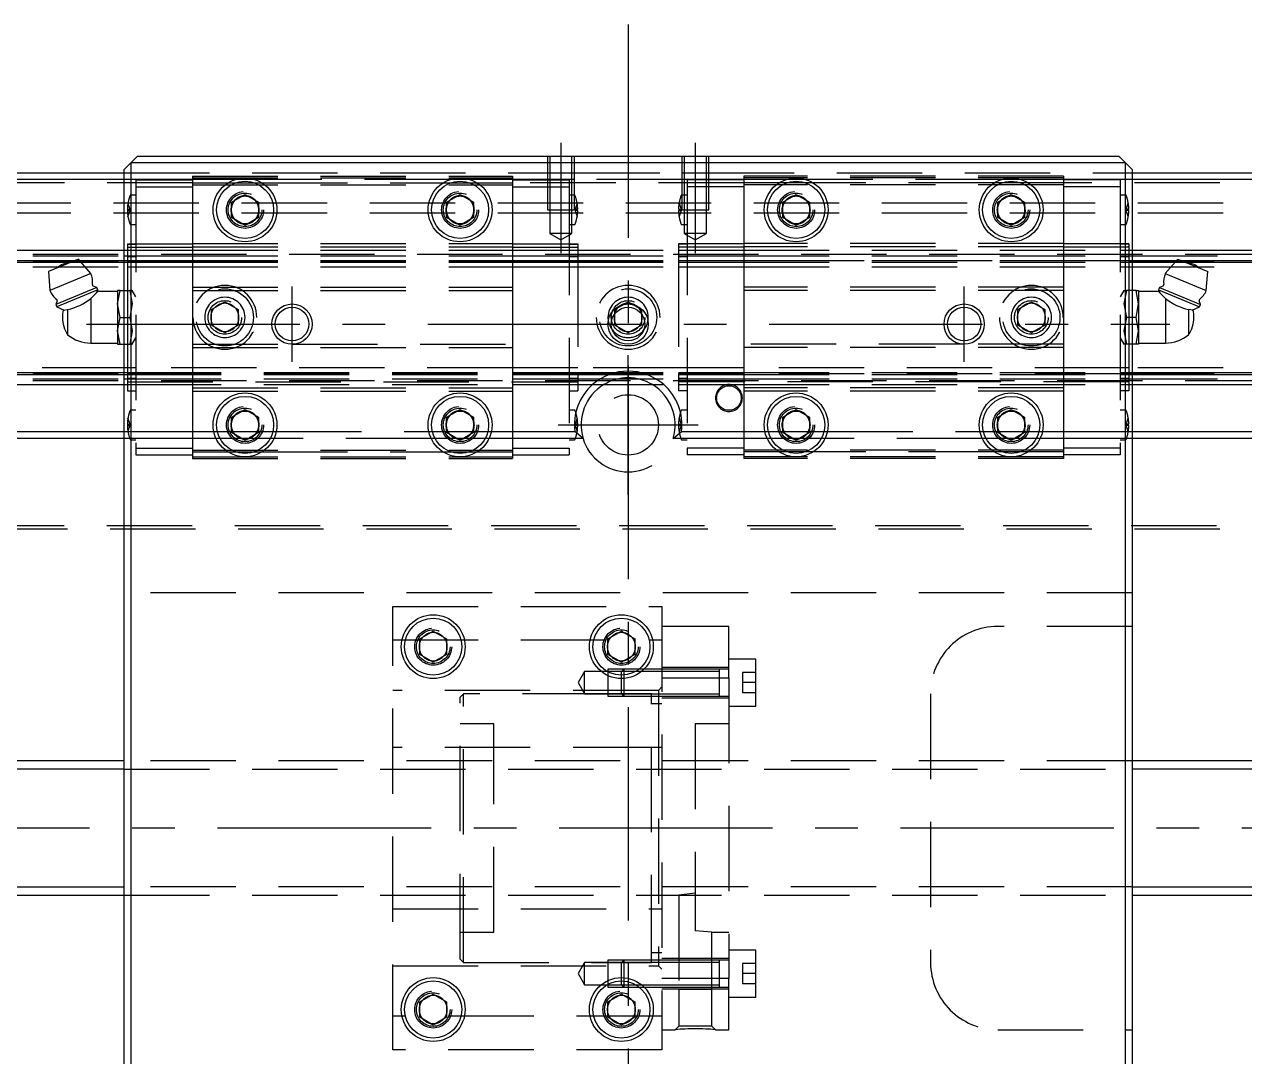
# Model space of a CAD drawing. Extents: x -8 to 822, y -347 to 120.
# Drawn here: x 170.2 to 351.7, y -34 to 119.6 of the extents above; entities that cross this region are included whole.
import ezdxf

# ---------------------------------------------------------------- set-up
doc = ezdxf.new("R2010")
doc.units = 0
doc.linetypes.add('CENTER', pattern=[50.8, 31.75, -6.35, 6.35, -6.35])
doc.linetypes.add('DASHED', pattern=[19.05, 12.7, -6.35])
doc.layers.get('0').update_dxf_attribs({"linetype": 'CONTINUOUS'})
doc.layers.add('CENTER', color=1, linetype='CENTER')

msp = doc.modelspace()

# ---------------------------------------------------------------- linework, layer by layer
at = {"color": 7, "linetype": 'CONTINUOUS'}
for p, q in [((186, 99), (187, 100)), ((187, 100), (333, 100)), ((333, 100), (334, 99)), ((185, 98), (186, 99)), ((334, 99), (186, 99)), ((186, 99), (186, -99)), ((334, 99), (335, 98)), ((334, -99), (334, 99)), ((185, 96.5), (1, 96.5)), ((2, 97.5), (185, 97.5)), ((185, -98), (185, 98)), ((335, 98), (335, -98)), ((335, 97.5), (518, 97.5)), ((519, 96.5), (335, 96.5)), ((201, 93.15), (203, 94.31)), ((201, 90.85), (201, 93.15)), ((203, 94.31), (205, 93.15)), ((205, 93.15), (205, 90.85)), ((233, 93.15), (235, 94.31)), ((233, 90.85), (233, 93.15)), ((235, 94.31), (237, 93.15)), ((237, 93.15), (237, 90.85)), ((283, 93.15), (285, 94.31)), ((283, 90.85), (283, 93.15)), ((285, 94.31), (287, 93.15)), ((287, 93.15), (287, 90.85)), ((315, 93.15), (317, 94.31)), ((315, 90.85), (315, 93.15)), ((317, 94.31), (319, 93.15)), ((319, 93.15), (319, 90.85)), ((203, 89.69), (201, 90.85)), ((205, 90.85), (203, 89.69)), ((235, 89.69), (233, 90.85)), ((237, 90.85), (235, 89.69)), ((285, 89.69), (283, 90.85)), ((287, 90.85), (285, 89.69)), ((317, 89.69), (315, 90.85)), ((319, 90.85), (317, 89.69)), ((0, 86), (185, 86)), ((335, 86), (520, 86)), ((0, 84.48), (177.73, 84.48)), ((0, 84.2), (177.05, 84.2)), ((178.2, 84.68), (173.77, 82.84)), ((180.07, 82.53), (178.2, 84.68)), ((178.37, 84.48), (185, 84.48)), ((178.62, 84.2), (185, 84.2)), ((335, 84.48), (341.63, 84.48)), ((335, 84.2), (341.38, 84.2)), ((341.8, 84.68), (339.93, 82.53)), ((341.8, 84.68), (346.23, 82.84)), ((342.27, 84.48), (520, 84.48)), ((342.95, 84.2), (520, 84.2)), ((173.77, 82.84), (173.97, 80)), ((180.07, 82.53), (173.97, 80)), ((339.93, 82.53), (346.03, 80)), ((346.03, 80), (346.23, 82.84)), ((180.93, 80.45), (174.83, 77.93)), ((181.08, 80.08), (174.98, 77.56)), ((180.93, 80.45), (180.42, 80.66)), ((180.9, 79.64), (181.08, 80.08)), ((181.08, 80.08), (180.93, 80.45)), ((184.4, 80), (184.04, 80)), ((184.04, 80), (184.04, 78)), ((184.04, 78), (184.4, 80)), ((184.4, 80), (185, 80)), ((335.6, 80), (335, 80)), ((335.6, 80), (335.96, 80)), ((335.96, 78), (335.6, 80)), ((335.96, 80), (335.96, 78)), ((339.07, 80.45), (338.92, 80.08)), ((338.92, 80.08), (339.1, 79.64)), ((338.92, 80.08), (345.02, 77.56)), ((339.58, 80.66), (339.07, 80.45)), ((339.07, 80.45), (345.17, 77.93)), ((175.04, 78.44), (174.83, 77.93)), ((180.04, 78.83), (181.08, 79.85)), ((180.04, 78.83), (180.04, 72.15)), ((184.04, 79.85), (181.08, 79.85)), ((338.92, 79.85), (335.96, 79.85)), ((339.96, 78.83), (338.92, 79.85)), ((339.96, 78.83), (339.96, 72.15)), ((345.17, 77.93), (344.96, 78.44)), ((174.83, 77.93), (174.98, 77.56)), ((174.98, 77.56), (176.1, 77.09)), ((175.94, 77.07), (176.6, 77.18)), ((176.6, 77.18), (176.6, 73.4)), ((184.4, 76), (184.04, 78)), ((184.04, 78), (184.04, 74)), ((335.6, 76), (335.96, 78)), ((335.96, 78), (335.96, 74)), ((344.06, 77.07), (343.4, 77.18)), ((343.4, 77.18), (343.4, 73.4)), ((343.9, 77.09), (345.02, 77.56)), ((345.02, 77.56), (345.17, 77.93)), ((184.04, 74), (184.4, 76)), ((184.4, 76), (185, 76)), ((335.6, 76), (335, 76)), ((335.96, 74), (335.6, 76)), ((184.04, 74), (184.04, 72)), ((184.4, 72), (184.04, 74)), ((335.6, 72), (335.96, 74)), ((335.96, 74), (335.96, 72)), ((180.04, 72.15), (184.04, 72.15)), ((184.04, 72), (184.4, 72)), ((184.4, 72), (185, 72)), ((335.6, 72), (335, 72)), ((335.96, 72), (335.6, 72)), ((335.96, 72.15), (339.96, 72.15)), ((0, 67.8), (185, 67.8)), ((0, 67.52), (185, 67.52)), ((335, 67.8), (520, 67.8)), ((335, 67.52), (520, 67.52)), ((0, 66), (185, 66)), ((335, 66), (520, 66)), ((201, 61.15), (203, 62.31)), ((203, 62.31), (205, 61.15)), ((233, 61.15), (235, 62.31)), ((235, 62.31), (237, 61.15)), ((283, 61.15), (285, 62.31)), ((285, 62.31), (287, 61.15)), ((315, 61.15), (317, 62.31)), ((317, 62.31), (319, 61.15)), ((201, 58.85), (201, 61.15)), ((205, 61.15), (205, 58.85)), ((233, 58.85), (233, 61.15)), ((237, 61.15), (237, 58.85)), ((283, 58.85), (283, 61.15)), ((287, 61.15), (287, 58.85)), ((315, 58.85), (315, 61.15)), ((319, 61.15), (319, 58.85)), ((147.94, 59), (185, 59)), ((203, 57.69), (201, 58.85)), ((205, 58.85), (203, 57.69)), ((235, 57.69), (233, 58.85)), ((237, 58.85), (235, 57.69)), ((285, 57.69), (283, 58.85)), ((287, 58.85), (285, 57.69)), ((317, 57.69), (315, 58.85)), ((319, 58.85), (317, 57.69)), ((335, 59), (372.06, 59)), ((185, 58), (146.71, 58)), ((373.29, 58), (335, 58)), ((229, 28.15), (231, 29.31)), ((231, 29.31), (233, 28.15)), ((257, 28.15), (259, 29.31)), ((259, 29.31), (261, 28.15)), ((229, 25.85), (229, 28.15)), ((233, 28.15), (233, 25.85)), ((257, 25.85), (257, 28.15)), ((261, 28.15), (261, 25.85)), ((231, 24.69), (229, 25.85)), ((233, 25.85), (231, 24.69)), ((259, 24.69), (257, 25.85)), ((261, 25.85), (259, 24.69)), ((185, 10), (28, 10)), ((463, 10), (335, 10)), ((28, -10), (185, -10)), ((335, -10), (463, -10)), ((229, -25.85), (231, -24.69)), ((231, -24.69), (233, -25.85)), ((257, -25.85), (259, -24.69)), ((259, -24.69), (261, -25.85)), ((273.6, -23.65), (273.6, -23.65)), ((229, -28.15), (229, -25.85)), ((233, -25.85), (233, -28.15)), ((257, -28.15), (257, -25.85)), ((261, -25.85), (261, -28.15)), ((231, -29.31), (229, -28.15)), ((233, -28.15), (231, -29.31)), ((259, -29.31), (257, -28.15)), ((261, -28.15), (259, -29.31))]:
    msp.add_line(p, q, dxfattribs=at)
at = {"color": 3, "linetype": 'DASHED'}
for p, q in [((248, 100), (248, 92)), ((248.35, 100), (248.35, 92)), ((251.65, 92), (251.65, 100)), ((252, 92), (252, 100)), ((268, 100), (268, 92)), ((268.35, 100), (268.35, 92)), ((271.65, 92), (271.65, 100)), ((272, 92), (272, 100)), ((185, 97.5), (248, 97.5)), ((195.2, 96.5), (185, 96.5)), ((186.77, 96.45), (186.77, 95.45)), ((186.77, 96.45), (195.2, 96.45)), ((195.2, 97), (242.8, 97)), ((195.2, 97), (195.2, 96)), ((195.2, 96.75), (242.8, 96.75)), ((201.48, 96.5), (195.2, 96.5)), ((204.52, 96.5), (201.48, 96.5)), ((233.48, 96.5), (204.52, 96.5)), ((236.52, 96.5), (233.48, 96.5)), ((242.8, 96.5), (236.52, 96.5)), ((242.8, 97), (242.8, 96)), ((248, 96.5), (242.8, 96.5)), ((242.8, 96.45), (248, 96.45)), ((248, 97.5), (252, 97.5)), ((252, 96.5), (248, 96.5)), ((248, 96.45), (251.23, 96.45)), ((251.23, 96.45), (251.23, 95.45)), ((252, 97.5), (268, 97.5)), ((268, 96.5), (252, 96.5)), ((268, 97.5), (272, 97.5)), ((272, 96.5), (268, 96.5)), ((268.77, 96.45), (268.77, 95.45)), ((272, 96.45), (268.77, 96.45)), ((272, 97.5), (335, 97.5)), ((277.2, 96.5), (272, 96.5)), ((277.2, 96.45), (272, 96.45)), ((277.2, 97), (277.2, 96)), ((324.8, 97), (277.2, 97)), ((324.8, 96.75), (277.2, 96.75)), ((283.48, 96.5), (277.2, 96.5)), ((286.52, 96.5), (283.48, 96.5)), ((315.48, 96.5), (286.52, 96.5)), ((318.52, 96.5), (315.48, 96.5)), ((324.8, 96.5), (318.52, 96.5)), ((324.8, 97), (324.8, 96)), ((335, 96.5), (324.8, 96.5)), ((333.23, 96.45), (324.8, 96.45)), ((333.23, 96.45), (333.23, 95.45)), ((195.2, 96), (0.5, 96)), ((186.77, 95.45), (186.77, 56.55)), ((186.77, 95.45), (195.2, 95.45)), ((195.2, 96), (195.2, 87)), ((195.2, 96), (200.44, 96)), ((195.2, 95.75), (242.8, 95.75)), ((200.44, 96), (201.56, 96)), ((201.56, 96), (204.44, 96)), ((204.44, 96), (205.56, 96)), ((205.56, 96), (232.44, 96)), ((232.44, 96), (233.56, 96)), ((233.56, 96), (236.44, 96)), ((236.44, 96), (237.56, 96)), ((237.56, 96), (242.8, 96)), ((242.8, 96), (242.8, 87)), ((277.2, 96), (242.8, 96)), ((242.8, 95.45), (248, 95.45)), ((248, 95.45), (251.23, 95.45)), ((251.23, 95.45), (251.23, 92)), ((268.77, 95.45), (268.77, 92)), ((272, 95.45), (268.77, 95.45)), ((277.2, 95.45), (272, 95.45)), ((277.2, 96), (277.2, 87)), ((282.44, 96), (277.2, 96)), ((324.8, 95.75), (277.2, 95.75)), ((283.56, 96), (282.44, 96)), ((286.44, 96), (283.56, 96)), ((287.56, 96), (286.44, 96)), ((314.44, 96), (287.56, 96)), ((315.56, 96), (314.44, 96)), ((318.44, 96), (315.56, 96)), ((319.56, 96), (318.44, 96)), ((324.8, 96), (319.56, 96)), ((324.8, 96), (324.8, 87)), ((519.5, 96), (324.8, 96)), ((333.23, 95.45), (324.8, 95.45)), ((333.23, 95.45), (333.23, 56.55)), ((520, 93), (0, 93)), ((185.9, 92.1), (185.58, 93)), ((186.77, 94.2), (185.99, 94.2)), ((252, 94.2), (251.23, 94.2)), ((252.01, 94.2), (252, 94.2)), ((252.42, 93), (252.1, 92.1)), ((267.58, 93), (267.9, 92.1)), ((268, 94.2), (267.99, 94.2)), ((268.77, 94.2), (268, 94.2)), ((334.01, 94.2), (333.23, 94.2)), ((334.1, 92.1), (334.42, 93)), ((520, 91.5), (0, 91.5)), ((185.58, 92.1), (185.5, 92.1)), ((185.5, 91.9), (185.58, 91.9)), ((185.58, 92.1), (185.9, 92.1)), ((185.58, 91.9), (185.58, 92.1)), ((185.58, 91), (185.9, 91.9)), ((185.58, 91.9), (185.9, 91.9)), ((185.9, 92.1), (185.94, 92)), ((185.9, 91.9), (185.94, 92)), ((248, 92), (252, 92)), ((248.35, 92), (248.35, 88.5)), ((251.23, 92), (251.23, 56.55)), ((251.65, 88.5), (251.65, 92)), ((252.1, 92.1), (252.06, 92)), ((252.1, 91.9), (252.06, 92)), ((252.42, 92.1), (252.1, 92.1)), ((252.1, 91.9), (252.42, 91)), ((252.42, 91.9), (252.1, 91.9)), ((252.5, 92.1), (252.42, 92.1)), ((252.42, 92.1), (252.42, 91.9)), ((252.42, 91.9), (252.5, 91.9)), ((267.5, 92.1), (267.58, 92.1)), ((267.58, 91.9), (267.5, 91.9)), ((267.58, 92.1), (267.9, 92.1)), ((267.58, 92.1), (267.58, 91.9)), ((267.9, 91.9), (267.58, 91)), ((267.58, 91.9), (267.9, 91.9)), ((267.9, 92.1), (267.94, 92)), ((267.9, 91.9), (267.94, 92)), ((268, 92), (272, 92)), ((268.35, 92), (268.35, 88.5)), ((268.77, 92), (268.77, 56.55)), ((271.65, 88.5), (271.65, 92)), ((334.1, 92.1), (334.06, 92)), ((334.1, 91.9), (334.06, 92)), ((334.42, 92.1), (334.1, 92.1)), ((334.42, 91), (334.1, 91.9)), ((334.42, 91.9), (334.1, 91.9)), ((334.42, 91.9), (334.42, 92.1)), ((334.42, 92.1), (334.5, 92.1)), ((334.5, 91.9), (334.42, 91.9)), ((185.99, 89.8), (186.77, 89.8)), ((251.23, 89.8), (252.01, 89.8)), ((267.99, 89.8), (268.77, 89.8)), ((333.23, 89.8), (334.01, 89.8)), ((248.35, 88.5), (250, 87.55)), ((251.65, 88.5), (248.35, 88.5)), ((250, 87.55), (251.65, 88.5)), ((268.35, 88.5), (270, 87.55)), ((271.65, 88.5), (268.35, 88.5)), ((270, 87.55), (271.65, 88.5)), ((0, 85.4), (520, 85.4)), ((185, 86), (185.5, 86)), ((185.5, 86.93), (186.77, 86.93)), ((185.5, 86.93), (185.5, 84.33)), ((185.5, 86.92), (186.77, 86.92)), ((185.5, 86.46), (186.77, 86.46)), ((185.5, 86), (186.77, 86)), ((186.77, 86.93), (195.2, 86.93)), ((186.77, 86.46), (195.2, 86.46)), ((186.77, 86), (195.2, 86)), ((195.2, 87), (195.2, 86.5)), ((195.2, 87), (242.8, 87)), ((195.2, 86.5), (195.2, 80.5)), ((195.2, 86.5), (242.8, 86.5)), ((195.2, 86), (242.8, 86)), ((242.8, 87), (242.8, 86.5)), ((242.8, 86.93), (251.23, 86.93)), ((242.8, 86.5), (242.8, 80.5)), ((242.8, 86.46), (251.23, 86.46)), ((242.8, 86), (252.5, 86)), ((251.23, 86.93), (252.5, 86.93)), ((251.23, 86.92), (252.5, 86.92)), ((251.23, 86.46), (252.5, 86.46)), ((252.5, 86.93), (252.5, 84.33)), ((252.5, 86), (267.5, 86)), ((268.77, 86.93), (267.5, 86.93)), ((267.5, 86.93), (267.5, 84.33)), ((268.77, 86.92), (267.5, 86.92)), ((268.77, 86.46), (267.5, 86.46)), ((267.5, 86), (277.2, 86)), ((277.2, 86.93), (268.77, 86.93)), ((277.2, 86.46), (268.77, 86.46)), ((277.2, 87), (277.2, 86.5)), ((324.8, 87), (277.2, 87)), ((277.2, 86.5), (277.2, 80.5)), ((324.8, 86.5), (277.2, 86.5)), ((277.2, 86), (333.23, 86)), ((324.8, 87), (324.8, 86.5)), ((333.23, 86.93), (324.8, 86.93)), ((324.8, 86.5), (324.8, 80.5)), ((333.23, 86.46), (324.8, 86.46)), ((334.5, 86.93), (333.23, 86.93)), ((334.5, 86.92), (333.23, 86.92)), ((334.5, 86.46), (333.23, 86.46)), ((333.23, 86), (334.5, 86)), ((334.5, 86.93), (334.5, 84.33)), ((334.5, 86), (335, 86)), ((0, 85.15), (185, 85.15)), ((0, 84.42), (185.5, 84.42)), ((177.05, 84.2), (178.62, 84.2)), ((177.73, 84.48), (178.37, 84.48)), ((185, 85.15), (185.5, 85.15)), ((185, 84.48), (185.5, 84.48)), ((185, 84.2), (185.5, 84.2)), ((185.5, 85.15), (186.77, 85.15)), ((185.5, 85.08), (186.77, 85.08)), ((185.5, 84.48), (186.77, 84.48)), ((185.5, 84.42), (186.77, 84.42)), ((185.5, 84.33), (185.5, 80)), ((185.5, 84.2), (186.77, 84.2)), ((186.77, 85.15), (195.2, 85.15)), ((186.77, 84.48), (195.2, 84.48)), ((186.77, 84.42), (195.2, 84.42)), ((186.77, 84.2), (195.2, 84.2)), ((195.2, 85.15), (242.8, 85.15)), ((195.2, 84.48), (242.8, 84.48)), ((195.2, 84.42), (242.8, 84.42)), ((195.2, 84.2), (242.8, 84.2)), ((242.8, 85.15), (252.5, 85.15)), ((242.8, 84.48), (252.5, 84.48)), ((242.8, 84.42), (252.5, 84.42)), ((242.8, 84.2), (252.5, 84.2)), ((251.23, 85.08), (252.5, 85.08)), ((252.5, 85.15), (267.5, 85.15)), ((252.5, 84.48), (267.5, 84.48)), ((252.5, 84.42), (267.5, 84.42)), ((252.5, 84.33), (252.5, 67.67)), ((252.5, 84.2), (267.5, 84.2)), ((267.5, 85.15), (277.2, 85.15)), ((267.5, 85.08), (268.77, 85.08)), ((267.5, 84.48), (277.2, 84.48)), ((277.2, 84.42), (267.5, 84.42)), ((267.5, 84.33), (267.5, 67.67)), ((267.5, 84.2), (277.2, 84.2)), ((277.2, 85.15), (333.23, 85.15)), ((277.2, 84.48), (333.23, 84.48)), ((333.23, 84.42), (277.2, 84.42)), ((277.2, 84.2), (333.23, 84.2)), ((333.23, 85.15), (334.5, 85.15)), ((333.23, 85.08), (334.5, 85.08)), ((333.23, 84.48), (334.5, 84.48)), ((334.5, 84.42), (333.23, 84.42)), ((333.23, 84.2), (334.5, 84.2)), ((334.5, 85.15), (335, 85.15)), ((334.5, 84.48), (335, 84.48)), ((334.5, 84.42), (520, 84.42)), ((334.5, 84.33), (334.5, 80)), ((334.5, 84.2), (335, 84.2)), ((335, 85.15), (520, 85.15)), ((341.38, 84.2), (342.95, 84.2)), ((341.63, 84.48), (342.27, 84.48)), ((0, 83.5), (185.5, 83.5)), ((185.5, 83.5), (186.77, 83.5)), ((186.77, 83.5), (195.2, 83.5)), ((195.2, 83.5), (242.8, 83.5)), ((242.8, 83.5), (252.5, 83.5)), ((252.5, 83.5), (267.5, 83.5)), ((267.5, 83.5), (277.2, 83.5)), ((277.2, 83.5), (333.23, 83.5)), ((333.23, 83.5), (334.5, 83.5)), ((334.5, 83.5), (520, 83.5)), ((185, 80), (185.87, 80)), ((185.5, 80), (185.5, 72)), ((186.22, 80), (185.87, 80)), ((185.87, 80), (186.22, 78)), ((186.77, 79.06), (186.22, 80)), ((195.2, 80.5), (242.8, 80.5)), ((195.2, 80.5), (195.2, 80)), ((195.2, 80), (242.8, 80)), ((195.2, 80), (195.2, 72)), ((242.8, 80.5), (242.8, 80)), ((242.8, 80), (242.8, 72)), ((277.2, 80.5), (277.2, 80)), ((324.8, 80.5), (277.2, 80.5)), ((277.2, 80), (277.2, 72)), ((324.8, 80), (277.2, 80)), ((324.8, 80.5), (324.8, 80)), ((324.8, 80), (324.8, 72)), ((333.78, 80), (333.23, 79.06)), ((333.78, 80), (334.13, 80)), ((334.13, 80), (333.78, 78)), ((335, 80), (334.13, 80)), ((334.5, 80), (334.5, 72)), ((198, 77.15), (200, 78.31)), ((200, 78.31), (202, 77.15)), ((258, 77.15), (260, 78.31)), ((260, 78.31), (262, 77.15)), ((318, 77.15), (320, 78.31)), ((320, 78.31), (322, 77.15)), ((186.22, 78), (185.87, 76)), ((197.5, 76), (197.53, 76.37)), ((198, 74.85), (198, 77.15)), ((202, 77.15), (202, 74.85)), ((257.5, 76), (257.53, 76.41)), ((258, 76.5), (258, 77.15)), ((258, 74.85), (258, 76.5)), ((262, 77.15), (262, 76.5)), ((262, 76.5), (262, 74.85)), ((317.5, 76), (317.53, 76.41)), ((318, 74.85), (318, 77.15)), ((322, 77.15), (322, 74.85)), ((333.78, 78), (334.13, 76)), ((185, 76), (185.87, 76)), ((185.87, 76), (186.22, 74)), ((200, 73.69), (198, 74.85)), ((202, 74.85), (200, 73.69)), ((260, 73.69), (258, 74.85)), ((262, 74.85), (260, 73.69)), ((320, 73.69), (318, 74.85)), ((322, 74.85), (320, 73.69)), ((334.13, 76), (333.78, 74)), ((335, 76), (334.13, 76)), ((186.22, 74), (185.87, 72)), ((186.22, 72), (186.77, 72.94)), ((333.23, 72.94), (333.78, 72)), ((333.78, 74), (334.13, 72)), ((185, 72), (185.87, 72)), ((185.5, 72), (185.5, 67.67)), ((185.87, 72), (186.22, 72)), ((195.2, 72), (195.2, 71.5)), ((195.2, 72), (210, 72)), ((195.2, 71.5), (195.2, 65.5)), ((195.2, 71.5), (242.8, 71.5)), ((210, 72), (242.8, 72)), ((242.8, 72), (242.8, 71.5)), ((242.8, 71.5), (242.8, 65.5)), ((277.2, 72), (277.2, 71.5)), ((310, 72), (277.2, 72)), ((277.2, 71.5), (277.2, 65.5)), ((324.8, 71.5), (277.2, 71.5)), ((324.8, 72), (310, 72)), ((324.8, 72), (324.8, 71.5)), ((324.8, 71.5), (324.8, 65.5)), ((334.13, 72), (333.78, 72)), ((335, 72), (334.13, 72)), ((334.5, 72), (334.5, 67.67)), ((185.5, 68.5), (0, 68.5)), ((0, 67.58), (185.5, 67.58)), ((185, 67.8), (185.5, 67.8)), ((185, 67.52), (185.5, 67.52)), ((186.77, 68.5), (185.5, 68.5)), ((185.5, 67.8), (186.77, 67.8)), ((185.5, 67.67), (185.5, 65.07)), ((185.5, 67.58), (186.77, 67.58)), ((185.5, 67.52), (186.77, 67.52)), ((242.8, 68.5), (186.77, 68.5)), ((186.77, 67.8), (242.8, 67.8)), ((186.77, 67.58), (242.8, 67.58)), ((186.77, 67.52), (242.8, 67.52)), ((252.5, 68.5), (242.8, 68.5)), ((242.8, 67.8), (252.5, 67.8)), ((242.8, 67.58), (252.5, 67.58)), ((242.8, 67.52), (252.5, 67.52)), ((267.5, 68.5), (252.5, 68.5)), ((252.5, 67.8), (267.5, 67.8)), ((252.5, 67.67), (252.5, 65.07)), ((252.5, 67.58), (267.5, 67.58)), ((252.5, 67.52), (267.5, 67.52)), ((277.2, 68.5), (267.5, 68.5)), ((267.5, 67.8), (277.2, 67.8)), ((267.5, 67.67), (267.5, 65.07)), ((277.2, 67.58), (267.5, 67.58)), ((267.5, 67.52), (277.2, 67.52)), ((333.23, 68.5), (277.2, 68.5)), ((277.2, 67.8), (333.23, 67.8)), ((333.23, 67.58), (277.2, 67.58)), ((277.2, 67.52), (333.23, 67.52)), ((334.5, 68.5), (333.23, 68.5)), ((333.23, 67.8), (334.5, 67.8)), ((334.5, 67.58), (333.23, 67.58)), ((333.23, 67.52), (334.5, 67.52)), ((520, 68.5), (334.5, 68.5)), ((334.5, 67.8), (335, 67.8)), ((334.5, 67.67), (334.5, 65.07)), ((334.5, 67.58), (520, 67.58)), ((334.5, 67.52), (335, 67.52)), ((0, 66.85), (185, 66.85)), ((0, 66.6), (520, 66.6)), ((185, 66.85), (185.5, 66.85)), ((185, 66), (185.5, 66)), ((186.77, 66.92), (185.5, 66.92)), ((185.5, 66.85), (186.77, 66.85)), ((185.5, 66.4), (252.5, 66.4)), ((185.5, 66), (186.77, 66)), ((186.77, 66.85), (242.8, 66.85)), ((186.77, 66), (242.8, 66)), ((195.2, 65.5), (195.2, 65)), ((195.2, 65.5), (242.8, 65.5)), ((242.8, 66.85), (252.5, 66.85)), ((242.8, 66), (252.5, 66)), ((242.8, 65.5), (242.8, 65)), ((252.5, 66.92), (251.23, 66.92)), ((252.5, 66.85), (267.5, 66.85)), ((252.5, 66), (267.5, 66)), ((268.77, 66.92), (267.5, 66.92)), ((267.5, 66.85), (277.2, 66.85)), ((334.5, 66.4), (267.5, 66.4)), ((267.5, 66), (277.2, 66)), ((277.2, 66.85), (333.23, 66.85)), ((277.2, 66), (333.23, 66)), ((277.2, 65.5), (277.2, 65)), ((324.8, 65.5), (277.2, 65.5)), ((324.8, 65.5), (324.8, 65)), ((334.5, 66.92), (333.23, 66.92)), ((333.23, 66.85), (334.5, 66.85)), ((333.23, 66), (334.5, 66)), ((334.5, 66.85), (335, 66.85)), ((334.5, 66), (335, 66)), ((335, 66.85), (520, 66.85)), ((185.5, 65.08), (186.77, 65.08)), ((185.5, 65.07), (186.77, 65.07)), ((195.2, 65), (195.2, 56)), ((195.2, 65), (242.8, 65)), ((242.8, 65), (242.8, 56)), ((251.23, 65.08), (252.5, 65.08)), ((251.23, 65.07), (252.5, 65.07)), ((268.77, 65.08), (267.5, 65.08)), ((268.77, 65.07), (267.5, 65.07)), ((277.2, 65), (277.2, 56)), ((324.8, 65), (277.2, 65)), ((324.8, 65), (324.8, 56)), ((334.5, 65.08), (333.23, 65.08)), ((334.5, 65.07), (333.23, 65.07)), ((186.77, 62.2), (185.99, 62.2)), ((252.01, 62.2), (251.23, 62.2)), ((268.77, 62.2), (267.99, 62.2)), ((334.01, 62.2), (333.23, 62.2)), ((185.58, 60.1), (185.5, 60.1)), ((185.9, 60.1), (185.58, 61)), ((185.58, 60.1), (185.9, 60.1)), ((185.58, 59.9), (185.58, 60.1)), ((185.9, 60.1), (185.94, 60)), ((185.9, 59.9), (185.94, 60)), ((252.1, 60.1), (252.06, 60)), ((252.1, 59.9), (252.06, 60)), ((252.42, 61), (252.1, 60.1)), ((252.42, 60.1), (252.1, 60.1)), ((252.5, 60.1), (252.42, 60.1)), ((252.42, 60.1), (252.42, 59.9)), ((267.5, 60.1), (267.58, 60.1)), ((267.58, 61), (267.9, 60.1)), ((267.58, 60.1), (267.9, 60.1)), ((267.58, 60.1), (267.58, 59.9)), ((267.9, 60.1), (267.94, 60)), ((267.9, 59.9), (267.94, 60)), ((334.1, 60.1), (334.06, 60)), ((334.1, 59.9), (334.06, 60)), ((334.1, 60.1), (334.42, 61)), ((334.42, 60.1), (334.1, 60.1)), ((334.42, 59.9), (334.42, 60.1)), ((334.42, 60.1), (334.5, 60.1)), ((185, 59), (185.58, 59)), ((185.5, 59.9), (185.58, 59.9)), ((185.58, 59), (185.9, 59.9)), ((185.58, 59.9), (185.9, 59.9)), ((185.58, 59), (186.77, 59)), ((186.77, 59), (195.2, 59)), ((195.2, 59), (198.36, 59)), ((198.36, 59), (198.87, 59)), ((198.87, 59), (200.44, 59)), ((200.44, 59), (200.71, 59)), ((200.71, 59), (201, 59)), ((201, 59), (201.15, 59)), ((201.15, 59), (201.2, 59)), ((201.2, 59), (204.8, 59)), ((204.8, 59), (204.85, 59)), ((204.85, 59), (205, 59)), ((205, 59), (205.29, 59)), ((205.29, 59), (205.56, 59)), ((205.56, 59), (207.13, 59)), ((207.13, 59), (207.64, 59)), ((207.64, 59), (230.36, 59)), ((230.36, 59), (230.87, 59)), ((230.87, 59), (232.44, 59)), ((232.44, 59), (232.71, 59)), ((232.71, 59), (233, 59)), ((233, 59), (233.15, 59)), ((233.15, 59), (233.2, 59)), ((233.2, 59), (236.8, 59)), ((236.8, 59), (236.85, 59)), ((236.85, 59), (237, 59)), ((237, 59), (237.29, 59)), ((237.29, 59), (237.56, 59)), ((237.56, 59), (239.13, 59)), ((239.13, 59), (239.64, 59)), ((239.64, 59), (242.8, 59)), ((242.8, 59), (252.06, 59)), ((253.29, 58), (252.06, 59)), ((252.1, 59.9), (252.42, 59)), ((252.42, 59.9), (252.1, 59.9)), ((252.42, 59.9), (252.5, 59.9)), ((266.71, 58), (267.94, 59)), ((267.58, 59.9), (267.5, 59.9)), ((267.9, 59.9), (267.58, 59)), ((267.58, 59.9), (267.9, 59.9)), ((267.94, 59), (277.2, 59)), ((277.2, 59), (280.36, 59)), ((280.36, 59), (280.87, 59)), ((280.87, 59), (282.44, 59)), ((282.44, 59), (282.71, 59)), ((282.71, 59), (283, 59)), ((283, 59), (283.15, 59)), ((283.15, 59), (283.2, 59)), ((283.2, 59), (286.8, 59)), ((286.8, 59), (286.85, 59)), ((286.85, 59), (287, 59)), ((287, 59), (287.29, 59)), ((287.29, 59), (287.56, 59)), ((287.56, 59), (289.13, 59)), ((289.13, 59), (289.64, 59)), ((289.64, 59), (312.36, 59)), ((312.36, 59), (312.87, 59)), ((312.87, 59), (314.44, 59)), ((314.44, 59), (314.71, 59)), ((314.71, 59), (315, 59)), ((315, 59), (315.15, 59)), ((315.15, 59), (315.2, 59)), ((315.2, 59), (318.8, 59)), ((318.8, 59), (318.85, 59)), ((318.85, 59), (319, 59)), ((319, 59), (319.29, 59)), ((319.29, 59), (319.56, 59)), ((319.56, 59), (321.13, 59)), ((321.13, 59), (321.64, 59)), ((321.64, 59), (333.23, 59)), ((333.23, 59), (334.42, 59)), ((334.42, 59), (334.1, 59.9)), ((334.42, 59.9), (334.1, 59.9)), ((334.5, 59.9), (334.42, 59.9)), ((334.42, 59), (335, 59)), ((185.84, 58), (185, 58)), ((186.77, 58), (185.84, 58)), ((185.99, 57.8), (186.77, 57.8)), ((195.2, 58), (186.77, 58)), ((186.77, 56.55), (186.77, 55.55)), ((186.77, 56.55), (195.2, 56.55)), ((198.69, 58), (195.2, 58)), ((199.25, 58), (198.69, 58)), ((201.11, 58), (199.25, 58)), ((201.5, 58), (201.11, 58)), ((202.36, 58), (201.5, 58)), ((202.46, 58), (202.36, 58)), ((202.5, 58), (202.46, 58)), ((203.5, 58), (202.5, 58)), ((203.54, 58), (203.5, 58)), ((203.64, 58), (203.54, 58)), ((204.5, 58), (203.64, 58)), ((204.89, 58), (204.5, 58)), ((206.75, 58), (204.89, 58)), ((207.31, 58), (206.75, 58)), ((230.69, 58), (207.31, 58)), ((231.25, 58), (230.69, 58)), ((233.11, 58), (231.25, 58)), ((233.5, 58), (233.11, 58)), ((234.36, 58), (233.5, 58)), ((234.46, 58), (234.36, 58)), ((234.5, 58), (234.46, 58)), ((235.5, 58), (234.5, 58)), ((235.54, 58), (235.5, 58)), ((235.64, 58), (235.54, 58)), ((236.5, 58), (235.64, 58)), ((236.89, 58), (236.5, 58)), ((238.75, 58), (236.89, 58)), ((239.31, 58), (238.75, 58)), ((242.8, 58), (239.31, 58)), ((253.29, 58), (242.8, 58)), ((242.8, 56.55), (251.23, 56.55)), ((251.23, 57.8), (252.01, 57.8)), ((251.23, 56.55), (251.23, 55.55)), ((277.2, 58), (266.71, 58)), ((267.99, 57.8), (268.77, 57.8)), ((268.77, 56.55), (268.77, 55.55)), ((277.2, 56.55), (268.77, 56.55)), ((280.69, 58), (277.2, 58)), ((281.25, 58), (280.69, 58)), ((283.11, 58), (281.25, 58)), ((283.5, 58), (283.11, 58)), ((284.36, 58), (283.5, 58)), ((284.46, 58), (284.36, 58)), ((284.5, 58), (284.46, 58)), ((285.5, 58), (284.5, 58)), ((285.54, 58), (285.5, 58)), ((285.64, 58), (285.54, 58)), ((286.5, 58), (285.64, 58)), ((286.89, 58), (286.5, 58)), ((288.75, 58), (286.89, 58)), ((289.31, 58), (288.75, 58)), ((312.69, 58), (289.31, 58)), ((313.25, 58), (312.69, 58)), ((315.11, 58), (313.25, 58)), ((315.5, 58), (315.11, 58)), ((316.36, 58), (315.5, 58)), ((316.46, 58), (316.36, 58)), ((316.5, 58), (316.46, 58)), ((317.5, 58), (316.5, 58)), ((317.54, 58), (317.5, 58)), ((317.64, 58), (317.54, 58)), ((318.5, 58), (317.64, 58)), ((318.89, 58), (318.5, 58)), ((320.75, 58), (318.89, 58)), ((321.31, 58), (320.75, 58)), ((333.23, 58), (321.31, 58)), ((333.23, 56.55), (324.8, 56.55)), ((334.16, 58), (333.23, 58)), ((333.23, 57.8), (334.01, 57.8)), ((333.23, 56.55), (333.23, 55.55)), ((335, 58), (334.16, 58)), ((186.77, 55.55), (195.2, 55.55)), ((195.2, 56.25), (242.8, 56.25)), ((195.2, 56), (195.2, 55)), ((195.2, 56), (200.44, 56)), ((195.2, 55.25), (242.8, 55.25)), ((195.2, 55), (242.8, 55)), ((200.44, 56), (201.56, 56)), ((201.56, 56), (204.44, 56)), ((204.44, 56), (205.56, 56)), ((205.56, 56), (232.44, 56)), ((232.44, 56), (233.56, 56)), ((233.56, 56), (236.44, 56)), ((236.44, 56), (237.56, 56)), ((237.56, 56), (242.8, 56)), ((242.8, 56), (242.8, 55)), ((242.8, 55.55), (251.23, 55.55)), ((277.2, 55.55), (268.77, 55.55)), ((324.8, 56.25), (277.2, 56.25)), ((277.2, 56), (277.2, 55)), ((282.44, 56), (277.2, 56)), ((324.8, 55.25), (277.2, 55.25)), ((324.8, 55), (277.2, 55)), ((283.56, 56), (282.44, 56)), ((286.44, 56), (283.56, 56)), ((287.56, 56), (286.44, 56)), ((314.44, 56), (287.56, 56)), ((315.56, 56), (314.44, 56)), ((318.44, 56), (315.56, 56)), ((319.56, 56), (318.44, 56)), ((324.8, 56), (319.56, 56)), ((324.8, 56), (324.8, 55)), ((333.23, 55.55), (324.8, 55.55)), ((519.5, 44.5), (0.5, 44.5)), ((519, 45), (1, 45)), ((335, 35), (185, 35)), ((225, 33), (265, 33)), ((225, -33), (225, 33)), ((265, 33), (265, -33)), ((275, 30), (265, 30)), ((275, 22.36), (275, 30)), ((335, 30), (315, 30)), ((225, 28), (265, 28)), ((259.35, 23.65), (257, 23.65)), ((257, 23.65), (257, 23.25)), ((259.35, 23.65), (259, 23.3)), ((261.62, 23.65), (259.35, 23.65)), ((261.62, 23.65), (259.35, 23.65)), ((259.35, 23.65), (259.35, 22.76)), ((262.37, 23.65), (261.62, 23.65)), ((262.37, 23.65), (261.62, 23.65)), ((265, 23.65), (262.37, 23.65)), ((265, 23.65), (262.37, 23.65)), ((275, 23.9), (265, 23.9)), ((273.6, 23.65), (265, 23.65)), ((275, 23.65), (273.59, 23.65)), ((273.6, 23.3), (273.6, 23.65)), ((273.6, 19.65), (273.6, 23.65)), ((273.6, 19.65), (273.6, 23.65)), ((279, 25.15), (275, 25.15)), ((279, 18.15), (279, 25.15)), ((253.5, 23.3), (252.55, 21.65)), ((257, 23.3), (253.5, 23.3)), ((253.5, 20), (253.5, 23.3)), ((259, 23.3), (257, 23.3)), ((257, 23.25), (257, 22.69)), ((257, 22.69), (257, 19.65)), ((261.09, 23.3), (259, 23.3)), ((259, 22.75), (259, 23.3)), ((259, 22.25), (259, 22.75)), ((259, 20), (259, 22.25)), ((259.35, 22.76), (259.35, 22.26)), ((259.35, 22.26), (259.35, 19.65)), ((261.98, 23.3), (261.09, 23.3)), ((265, 23.3), (261.98, 23.3)), ((273.6, 23.3), (265, 23.3)), ((265, 22.36), (275, 22.36)), ((273.6, 20), (273.6, 23.3)), ((275, 22.36), (275, -22.36)), ((279, 23.15), (277, 23.15)), ((277, 23.15), (277, 21.65)), ((264.5, 20.5), (225, 20.5)), ((235.5, 20), (235, 19.5)), ((257, 20), (235.5, 20)), ((235.5, -20), (235.5, 20)), ((252.55, 21.65), (253.5, 20)), ((253.5, 20), (257, 20)), ((257, 20), (259, 20)), ((259, 20), (257, 20)), ((263.5, 20), (259, 20)), ((259, 20), (259.35, 19.65)), ((259, 20), (265, 20)), ((263.5, 19.65), (263.5, 20)), ((265, 21), (264.5, 20.5)), ((264.5, 20.5), (264.5, -20.5)), ((265, 20), (273.6, 20)), ((273.6, 19.65), (273.6, 20)), ((277, 21.65), (277, 20.15)), ((279, 21.65), (277, 21.65)), ((279, 20.15), (277, 20.15)), ((305, 20), (305, -20)), ((235, -19.5), (235, 19.5)), ((257, 19.65), (259.35, 19.65)), ((259.35, 19.65), (265, 19.65)), ((259.35, 19.65), (265, 19.65)), ((263.5, -19.65), (263.5, 19.65)), ((265, 18.5), (263.5, 18.5)), ((265, 19.65), (273.6, 19.65)), ((265, 19.4), (275, 19.4)), ((273.59, 19.65), (275, 19.65)), ((275, 18.15), (279, 18.15)), ((240, 15.5), (235, 15.5)), ((240, -15.5), (240, 15.5)), ((275, 15.5), (270, 15.5)), ((270, 15.5), (270, -15.3)), ((264.5, 12), (225, 12)), ((265, 12), (264.5, 12)), ((335, 10), (185, 10)), ((185, 8.75), (335, 8.75)), ((335, -8.75), (185, -8.75)), ((185, -10), (335, -10)), ((270, -9.69), (267.54, -10)), ((267.54, -10), (267.54, -24)), ((225, -12), (264.5, -12)), ((264.5, -12), (265, -12)), ((264.5, -12), (265, -12)), ((235, -15.5), (240, -15.5)), ((272.46, -15.5), (270, -15.3)), ((272.46, -24), (272.46, -15.5)), ((272.46, -15.5), (275, -15.5)), ((279, -18.15), (275, -18.15)), ((279, -25.15), (279, -18.15)), ((235, -19.5), (235.5, -20)), ((259.35, -19.65), (257, -19.65)), ((257, -19.65), (257, -22.69)), ((259.35, -19.65), (259, -20)), ((265, -19.65), (259.35, -19.65)), ((265, -19.65), (259.35, -19.65)), ((259.35, -19.65), (259.35, -22.26)), ((263.5, -18.5), (265, -18.5)), ((263.5, -20), (263.5, -19.65)), ((275, -19.4), (265, -19.4)), ((273.6, -19.65), (265, -19.65)), ((275, -19.65), (273.59, -19.65)), ((273.6, -23.65), (273.6, -19.65)), ((273.6, -23.65), (273.6, -19.65)), ((225, -20.5), (264.5, -20.5)), ((235.5, -20), (257, -20)), ((253.5, -20), (252.55, -21.65)), ((252.55, -21.65), (253.5, -23.3)), ((257, -20), (253.5, -20)), ((253.5, -21.65), (253.5, -20)), ((253.5, -23.3), (253.5, -21.65)), ((259, -20), (257, -20)), ((257, -20), (259, -20)), ((259, -20), (263.5, -20)), ((265, -20), (259, -20)), ((259, -22.25), (259, -20)), ((264.5, -20.5), (265, -21)), ((273.6, -20), (265, -20)), ((279, -20.15), (277, -20.15)), ((277, -20.15), (277, -21.65)), ((279, -21.65), (277, -21.65)), ((277, -21.65), (277, -23.15)), ((253.5, -23.3), (257, -23.3)), ((257, -22.69), (257, -23.25)), ((257, -23.25), (257, -23.65)), ((257, -23.3), (259, -23.3)), ((259, -22.75), (259, -22.25)), ((259, -23.3), (259, -22.75)), ((259, -23.3), (259.35, -23.65)), ((259, -23.3), (261.09, -23.3)), ((259.35, -22.26), (259.35, -22.76)), ((259.35, -22.76), (259.35, -23.65)), ((261.09, -23.3), (261.98, -23.3)), ((261.98, -23.3), (265, -23.3)), ((275, -22.36), (265, -22.36)), ((265, -23.3), (273.6, -23.3)), ((275, -30), (275, -22.36)), ((279, -23.15), (277, -23.15)), ((257, -23.65), (259.35, -23.65)), ((259.35, -23.65), (261.62, -23.65)), ((259.35, -23.65), (261.62, -23.65)), ((261.62, -23.65), (262.37, -23.65)), ((261.62, -23.65), (262.37, -23.65)), ((262.37, -23.65), (265, -23.65)), ((262.37, -23.65), (265, -23.65)), ((265, -23.65), (273.6, -23.65)), ((265, -23.9), (275, -23.9)), ((272.46, -24), (267.54, -24)), ((267.55, -24), (267.55, -29.45)), ((272.45, -29.45), (272.45, -24)), ((273.59, -23.65), (275, -23.65)), ((275, -25.15), (279, -25.15)), ((265, -28), (225, -28)), ((265, -30), (267, -30)), ((267.55, -29.45), (267, -30)), ((272.45, -29.45), (267.55, -29.45)), ((273, -30), (272.45, -29.45)), ((273, -30), (275, -30)), ((315, -30), (335, -30)), ((265, -33), (225, -33))]:
    msp.add_line(p, q, dxfattribs=at)
at = {"color": 3, "linetype": 'CONTINUOUS'}
for p, q in [((185, 8.75), (28, 8.75)), ((463, 8.75), (335, 8.75)), ((28, -8.75), (185, -8.75)), ((335, -8.75), (463, -8.75))]:
    msp.add_line(p, q, dxfattribs=at)
at = {"color": 7, "linetype": 'CONTINUOUS'}
for centre, radius in [((203, 92), 4.75), ((203, 92), 4.25), ((235, 92), 4.75), ((235, 92), 4.25), ((285, 92), 4.75), ((285, 92), 4.25), ((317, 92), 4.75), ((317, 92), 4.25), ((210, 75), 2.5), ((260, 75), 3), ((260, 75), 2.5), ((310, 75), 2.5), ((203, 60), 4.75), ((203, 60), 4.25), ((235, 60), 4.75), ((235, 60), 4.25), ((285, 60), 4.75), ((285, 60), 4.25), ((317, 60), 4.75), ((317, 60), 4.25), ((231, 27), 4.75), ((231, 27), 4.25), ((259, 27), 4.75), ((259, 27), 4.25), ((231, -27), 4.75), ((231, -27), 4.25), ((259, -27), 4.75), ((259, -27), 4.25)]:
    msp.add_circle(centre, radius, dxfattribs=at)
at = {"color": 3, "linetype": 'DASHED'}
for centre, radius in [((203, 92), 2.75), ((203, 92), 2.5), ((235, 92), 2.75), ((235, 92), 2.5), ((285, 92), 2.75), ((285, 92), 2.5), ((317, 92), 2.75), ((317, 92), 2.5), ((203, 92), 2.07), ((235, 92), 2.07), ((285, 92), 2.07), ((317, 92), 2.07), ((200, 76), 4.25), ((260, 76), 4.25), ((320, 76), 4.25), ((200, 76), 2.5), ((260, 76), 2.5), ((320, 76), 2.5), ((275, 64), 1.83), ((260, 60), 4.5), ((203, 60), 2.75), ((203, 60), 2.5), ((203, 60), 2.07), ((235, 60), 2.75), ((235, 60), 2.5), ((235, 60), 2.07), ((285, 60), 2.75), ((285, 60), 2.5), ((285, 60), 2.07), ((317, 60), 2.75), ((317, 60), 2.5), ((317, 60), 2.07), ((231, 27), 2.75), ((231, 27), 2.5), ((259, 27), 2.75), ((259, 27), 2.5), ((231, -27), 2.75), ((231, -27), 2.5), ((259, -27), 2.75), ((259, -27), 2.5)]:
    msp.add_circle(centre, radius, dxfattribs=at)
at = {"color": 3, "linetype": 'CONTINUOUS'}
for centre in [(210, 75), (310, 75)]:
    msp.add_circle(centre, 3, dxfattribs=at)
at = {"color": 3, "linetype": 'DASHED'}
for centre, radius, start, end in [((191.5, 92), 6, 170.4203, 179.0449), ((191.5, 92), 6, 159.1494, 170.4059), ((185.99, 94.1), 0.1, 90, 159.1494), ((203, 92), 2.1, 162.2472, 180), ((203, 92), 2.06, 134.0859, 165.9141), ((203, 92), 2.1, 137.7528, 162.2472), ((203, 92), 2.1, 102.2472, 137.7528), ((203, 92), 2.06, 105.9141, 134.0859), ((203, 92), 2.06, 74.0859, 105.9141), ((203, 92), 2.1, 77.7528, 102.2472), ((203, 92), 2.1, 42.2472, 77.7528), ((203, 92), 2.06, 45.9141, 74.0859), ((203, 92), 2.06, 14.0859, 45.9141), ((203, 92), 2.1, 17.7528, 42.2472), ((203, 92), 2.1, 342.2472, 17.7528), ((235, 92), 2.1, 162.2472, 180), ((235, 92), 2.06, 134.0859, 165.9141), ((235, 92), 2.1, 137.7528, 162.2472), ((235, 92), 2.1, 102.2472, 137.7528), ((235, 92), 2.06, 105.9141, 134.0859), ((235, 92), 2.06, 74.0859, 105.9141), ((235, 92), 2.1, 77.7528, 102.2472), ((235, 92), 2.1, 42.2472, 77.7528), ((235, 92), 2.06, 45.9141, 74.0859), ((235, 92), 2.06, 14.0859, 45.9141), ((235, 92), 2.1, 17.7528, 42.2472), ((235, 92), 2.1, 342.2472, 17.7528), ((252.01, 94.1), 0.1, 20.8506, 90), ((246.5, 92), 6, 9.5941, 20.8506), ((246.5, 92), 6, 0.9551, 9.5797), ((273.5, 92), 6, 170.4203, 179.0449), ((273.5, 92), 6, 159.1494, 170.4059), ((267.99, 94.1), 0.1, 90, 159.1494), ((285, 92), 2.1, 162.2472, 180), ((285, 92), 2.06, 134.0859, 165.9141), ((285, 92), 2.1, 137.7528, 162.2472), ((285, 92), 2.1, 102.2472, 137.7528), ((285, 92), 2.06, 105.9141, 134.0859), ((285, 92), 2.06, 74.0859, 105.9141), ((285, 92), 2.1, 77.7528, 102.2472), ((285, 92), 2.1, 42.2472, 77.7528), ((285, 92), 2.06, 45.9141, 74.0859), ((285, 92), 2.06, 14.0859, 45.9141), ((285, 92), 2.1, 17.7528, 42.2472), ((285, 92), 2.1, 342.2472, 17.7528), ((317, 92), 2.1, 162.2472, 180), ((317, 92), 2.06, 134.0859, 165.9141), ((317, 92), 2.1, 137.7528, 162.2472), ((317, 92), 2.1, 102.2472, 137.7528), ((317, 92), 2.06, 105.9141, 134.0859), ((317, 92), 2.06, 74.0859, 105.9141), ((317, 92), 2.1, 77.7528, 102.2472), ((317, 92), 2.1, 42.2472, 77.7528), ((317, 92), 2.06, 45.9141, 74.0859), ((317, 92), 2.06, 14.0859, 45.9141), ((317, 92), 2.1, 17.7528, 42.2472), ((317, 92), 2.1, 342.2472, 17.7528), ((334.01, 94.1), 0.1, 20.8506, 90), ((328.5, 92), 6, 9.5941, 20.8506), ((328.5, 92), 6, 0.9551, 9.5797), ((191.5, 92), 6, 180.9551, 189.5797), ((191.5, 92), 6, 189.5941, 200.8506), ((203, 92), 2.1, 180, 197.7528), ((203, 92), 2.06, 165.9141, 194.0859), ((203, 92), 2.06, 194.0859, 225.9141), ((203, 92), 2.1, 197.7528, 222.2472), ((203, 92), 2.06, 314.0859, 345.9141), ((203, 92), 2.1, 317.7528, 342.2472), ((203, 92), 2.06, 0, 14.0859), ((203, 92), 2.06, 345.9141, 0), ((235, 92), 2.1, 180, 197.7528), ((235, 92), 2.06, 165.9141, 194.0859), ((235, 92), 2.06, 194.0859, 225.9141), ((235, 92), 2.1, 197.7528, 222.2472), ((235, 92), 2.06, 314.0859, 345.9141), ((235, 92), 2.1, 317.7528, 342.2472), ((235, 92), 2.06, 0, 14.0859), ((235, 92), 2.06, 345.9141, 0), ((246.5, 92), 6, 339.1494, 350.4059), ((246.5, 92), 6, 350.4203, 359.0449), ((273.5, 92), 6, 180.9551, 189.5797), ((273.5, 92), 6, 189.5941, 200.8506), ((285, 92), 2.1, 180, 197.7528), ((285, 92), 2.06, 165.9141, 180), ((285, 92), 2.06, 180, 194.0859), ((285, 92), 2.06, 194.0859, 225.9141), ((285, 92), 2.1, 197.7528, 222.2472), ((285, 92), 2.06, 314.0859, 345.9141), ((285, 92), 2.1, 317.7528, 342.2472), ((285, 92), 2.06, 345.9141, 14.0859), ((317, 92), 2.1, 180, 197.7528), ((317, 92), 2.06, 165.9141, 180), ((317, 92), 2.06, 180, 194.0859), ((317, 92), 2.06, 194.0859, 225.9141), ((317, 92), 2.1, 197.7528, 222.2472), ((317, 92), 2.06, 314.0859, 345.9141), ((317, 92), 2.1, 317.7528, 342.2472), ((317, 92), 2.06, 345.9141, 14.0859), ((328.5, 92), 6, 339.1494, 350.4059), ((328.5, 92), 6, 350.4203, 359.0449), ((185.99, 89.9), 0.1, 200.8506, 270), ((203, 92), 2.1, 222.2472, 257.7528), ((203, 92), 2.06, 225.9141, 254.0859), ((203, 92), 2.06, 254.0859, 285.9141), ((203, 92), 2.1, 257.7528, 282.2472), ((203, 92), 2.1, 282.2472, 317.7528), ((203, 92), 2.06, 285.9141, 314.0859), ((235, 92), 2.1, 222.2472, 257.7528), ((235, 92), 2.06, 225.9141, 254.0859), ((235, 92), 2.06, 254.0859, 285.9141), ((235, 92), 2.1, 257.7528, 282.2472), ((235, 92), 2.1, 282.2472, 317.7528), ((235, 92), 2.06, 285.9141, 314.0859), ((252.01, 89.9), 0.1, 270, 339.1494), ((267.99, 89.9), 0.1, 200.8506, 270), ((285, 92), 2.1, 222.2472, 257.7528), ((285, 92), 2.06, 225.9141, 254.0859), ((285, 92), 2.06, 254.0859, 285.9141), ((285, 92), 2.1, 257.7528, 282.2472), ((285, 92), 2.1, 282.2472, 317.7528), ((285, 92), 2.06, 285.9141, 314.0859), ((317, 92), 2.1, 222.2472, 257.7528), ((317, 92), 2.06, 225.9141, 254.0859), ((317, 92), 2.06, 254.0859, 285.9141), ((317, 92), 2.1, 257.7528, 282.2472), ((317, 92), 2.1, 282.2472, 317.7528), ((317, 92), 2.06, 285.9141, 314.0859), ((334.01, 89.9), 0.1, 270, 339.1494), ((200, 76), 4.75, 0, 180), ((260, 76), 4.75, 0, 180), ((320, 76), 4.75, 0, 180), ((200, 76), 3, 0, 180), ((200, 76), 2.1, 77.7528, 102.2472), ((260, 76), 3, 0, 180), ((260, 76), 2.1, 77.7528, 102.2472), ((320, 76), 3, 0, 180), ((320, 76), 2.1, 77.7528, 102.2472), ((200, 76), 2.1, 137.7528, 180), ((200, 76), 2.1, 102.2472, 137.7528), ((200, 76), 2.1, 42.2472, 77.7528), ((200, 76), 2.1, 17.7528, 42.2472), ((200, 76), 2.1, 342.2472, 17.7528), ((260, 76), 2.1, 168.463, 180), ((260, 76), 2.1, 162.2472, 168.463), ((260, 76), 2.1, 137.7528, 162.2472), ((260, 76), 2.1, 102.2472, 137.7528), ((260, 76), 2.1, 42.2472, 77.7528), ((260, 76), 2.1, 17.7528, 42.2472), ((260, 76), 2.1, 11.537, 17.7528), ((260, 76), 2.1, 342.2472, 11.537), ((320, 76), 2.1, 162.2472, 180), ((320, 76), 2.1, 137.7528, 162.2472), ((320, 76), 2.1, 102.2472, 137.7528), ((320, 76), 2.1, 42.2472, 77.7528), ((320, 76), 2.1, 317.7528, 42.2472), ((200, 76), 4.75, 180, 0), ((200, 76), 3, 180, 0), ((200, 76), 2.1, 180, 222.2472), ((200, 76), 2.1, 222.2472, 257.7528), ((200, 76), 2.1, 282.2472, 317.7528), ((200, 76), 2.1, 317.7528, 342.2472), ((260, 76), 4.75, 180, 0), ((260, 76), 3, 180, 218.6822), ((260, 76), 2.1, 180, 197.7528), ((260, 76), 2.1, 197.7528, 222.2472), ((260, 76), 2.1, 222.2472, 257.7528), ((260, 76), 2.1, 282.2472, 317.7528), ((260, 76), 2.1, 317.7528, 342.2472), ((260, 76), 3, 321.3178, 0), ((320, 76), 4.75, 180, 0), ((320, 76), 3, 180, 0), ((320, 76), 2.1, 180, 197.7528), ((320, 76), 2.1, 197.7528, 222.2472), ((320, 76), 2.1, 222.2472, 257.7528), ((320, 76), 2.1, 282.2472, 317.7528), ((200, 76), 2.1, 257.7528, 282.2472), ((260, 76), 3, 218.6822, 321.3178), ((260, 76), 2.1, 257.7528, 282.2472), ((320, 76), 2.1, 257.7528, 282.2472), ((260, 60), 8, 48.5904, 131.4096), ((260, 60), 8, 131.4096, 187.1808), ((260, 60), 7, 121.0027, 196.6015), ((260, 60), 7, 58.9973, 121.0027), ((260, 60), 7, 343.3985, 58.9973), ((260, 60), 8, 352.8192, 48.5904), ((275, 64), 2, 180, 90), ((275, 64), 2, 90, 180), ((191.5, 60), 6, 159.1494, 170.4059), ((185.99, 62.1), 0.1, 90, 159.1494), ((203, 60), 2.1, 102.2472, 137.7528), ((203, 60), 2.06, 105.9141, 134.0859), ((203, 60), 2.06, 74.0859, 105.9141), ((203, 60), 2.1, 77.7528, 102.2472), ((203, 60), 2.1, 42.2472, 77.7528), ((203, 60), 2.06, 45.9141, 74.0859), ((235, 60), 2.1, 102.2472, 137.7528), ((235, 60), 2.06, 105.9141, 134.0859), ((235, 60), 2.06, 74.0859, 105.9141), ((235, 60), 2.1, 77.7528, 102.2472), ((235, 60), 2.1, 42.2472, 77.7528), ((235, 60), 2.06, 45.9141, 74.0859), ((252.01, 62.1), 0.1, 20.8506, 90), ((246.5, 60), 6, 9.5941, 20.8506), ((273.5, 60), 6, 159.1494, 170.4059), ((267.99, 62.1), 0.1, 90, 159.1494), ((285, 60), 2.1, 102.2472, 137.7528), ((285, 60), 2.06, 105.9141, 134.0859), ((285, 60), 2.06, 74.0859, 105.9141), ((285, 60), 2.1, 77.7528, 102.2472), ((285, 60), 2.1, 42.2472, 77.7528), ((285, 60), 2.06, 45.9141, 74.0859), ((317, 60), 2.1, 102.2472, 137.7528), ((317, 60), 2.06, 105.9141, 134.0859), ((317, 60), 2.06, 74.0859, 105.9141), ((317, 60), 2.1, 77.7528, 102.2472), ((317, 60), 2.1, 42.2472, 77.7528), ((317, 60), 2.06, 45.9141, 74.0859), ((334.01, 62.1), 0.1, 20.8506, 90), ((328.5, 60), 6, 9.5941, 20.8506), ((191.5, 60), 6, 170.4203, 179.0449), ((203, 60), 2.1, 162.2472, 180), ((203, 60), 2.1, 180, 197.7528), ((203, 60), 2.06, 165.9141, 194.0859), ((203, 60), 2.06, 134.0859, 165.9141), ((203, 60), 2.1, 137.7528, 162.2472), ((203, 60), 2.06, 14.0859, 45.9141), ((203, 60), 2.1, 17.7528, 42.2472), ((203, 60), 2.1, 342.2472, 17.7528), ((203, 60), 2.06, 0, 14.0859), ((203, 60), 2.06, 345.9141, 0), ((235, 60), 2.1, 162.2472, 180), ((235, 60), 2.1, 180, 197.7528), ((235, 60), 2.06, 165.9141, 194.0859), ((235, 60), 2.06, 134.0859, 165.9141), ((235, 60), 2.1, 137.7528, 162.2472), ((235, 60), 2.06, 14.0859, 45.9141), ((235, 60), 2.1, 17.7528, 42.2472), ((235, 60), 2.1, 342.2472, 17.7528), ((235, 60), 2.06, 0, 14.0859), ((235, 60), 2.06, 345.9141, 0), ((246.5, 60), 6, 0.9551, 9.5797), ((273.5, 60), 6, 170.4203, 179.0449), ((285, 60), 2.1, 162.2472, 180), ((285, 60), 2.1, 180, 197.7528), ((285, 60), 2.06, 165.9141, 180), ((285, 60), 2.06, 180, 194.0859), ((285, 60), 2.06, 134.0859, 165.9141), ((285, 60), 2.1, 137.7528, 162.2472), ((285, 60), 2.06, 14.0859, 45.9141), ((285, 60), 2.1, 17.7528, 42.2472), ((285, 60), 2.1, 342.2472, 17.7528), ((285, 60), 2.06, 345.9141, 14.0859), ((317, 60), 2.1, 162.2472, 180), ((317, 60), 2.1, 180, 197.7528), ((317, 60), 2.06, 165.9141, 180), ((317, 60), 2.06, 180, 194.0859), ((317, 60), 2.06, 134.0859, 165.9141), ((317, 60), 2.1, 137.7528, 162.2472), ((317, 60), 2.06, 14.0859, 45.9141), ((317, 60), 2.1, 17.7528, 42.2472), ((317, 60), 2.1, 342.2472, 17.7528), ((317, 60), 2.06, 345.9141, 14.0859), ((328.5, 60), 6, 0.9551, 9.5797), ((191.5, 60), 6, 180.9551, 189.5797), ((191.5, 60), 6, 189.5941, 200.8506), ((203, 60), 2.06, 194.0859, 225.9141), ((203, 60), 2.1, 197.7528, 222.2472), ((203, 60), 2.1, 222.2472, 257.7528), ((203, 60), 2.06, 225.9141, 254.0859), ((203, 60), 2.1, 282.2472, 317.7528), ((203, 60), 2.06, 285.9141, 314.0859), ((203, 60), 2.06, 314.0859, 345.9141), ((203, 60), 2.1, 317.7528, 342.2472), ((235, 60), 2.06, 194.0859, 225.9141), ((235, 60), 2.1, 197.7528, 222.2472), ((235, 60), 2.1, 222.2472, 257.7528), ((235, 60), 2.06, 225.9141, 254.0859), ((235, 60), 2.1, 282.2472, 317.7528), ((235, 60), 2.06, 285.9141, 314.0859), ((235, 60), 2.06, 314.0859, 345.9141), ((235, 60), 2.1, 317.7528, 342.2472), ((246.5, 60), 6, 339.1494, 350.4059), ((246.5, 60), 6, 350.4203, 359.0449), ((273.5, 60), 6, 180.9551, 189.5797), ((273.5, 60), 6, 189.5941, 200.8506), ((285, 60), 2.06, 194.0859, 225.9141), ((285, 60), 2.1, 197.7528, 222.2472), ((285, 60), 2.1, 222.2472, 257.7528), ((285, 60), 2.06, 225.9141, 254.0859), ((285, 60), 2.1, 282.2472, 317.7528), ((285, 60), 2.06, 285.9141, 314.0859), ((285, 60), 2.06, 314.0859, 345.9141), ((285, 60), 2.1, 317.7528, 342.2472), ((317, 60), 2.06, 194.0859, 225.9141), ((317, 60), 2.1, 197.7528, 222.2472), ((317, 60), 2.1, 222.2472, 257.7528), ((317, 60), 2.06, 225.9141, 254.0859), ((317, 60), 2.1, 282.2472, 317.7528), ((317, 60), 2.06, 285.9141, 314.0859), ((317, 60), 2.06, 314.0859, 345.9141), ((317, 60), 2.1, 317.7528, 342.2472), ((328.5, 60), 6, 339.1494, 350.4059), ((328.5, 60), 6, 350.4203, 359.0449), ((185.99, 57.9), 0.1, 200.8506, 270), ((203, 60), 2.06, 254.0859, 285.9141), ((203, 60), 2.1, 257.7528, 282.2472), ((235, 60), 2.06, 254.0859, 285.9141), ((235, 60), 2.1, 257.7528, 282.2472), ((252.01, 57.9), 0.1, 270, 339.1494), ((260, 60), 7, 196.6015, 343.3985), ((267.99, 57.9), 0.1, 200.8506, 270), ((285, 60), 2.06, 254.0859, 285.9141), ((285, 60), 2.1, 257.7528, 282.2472), ((317, 60), 2.06, 254.0859, 285.9141), ((317, 60), 2.1, 257.7528, 282.2472), ((334.01, 57.9), 0.1, 270, 339.1494), ((231, 27), 2.1, 102.2472, 137.7528), ((231, 27), 2.1, 77.7528, 102.2472), ((231, 27), 2.1, 42.2472, 77.7528), ((259, 27), 2.1, 102.2472, 137.7528), ((259, 27), 2.1, 77.7528, 102.2472), ((259, 27), 2.1, 42.2472, 77.7528), ((315, 20), 10, 90, 180), ((231, 27), 2.1, 162.2472, 180), ((231, 27), 2.1, 137.7528, 162.2472), ((231, 27), 2.1, 17.7528, 42.2472), ((231, 27), 2.1, 342.2472, 17.7528), ((259, 27), 2.1, 162.2472, 180), ((259, 27), 2.1, 137.7528, 162.2472), ((259, 27), 2.1, 17.7528, 42.2472), ((259, 27), 2.1, 342.2472, 17.7528), ((231, 27), 2.1, 180, 197.7528), ((231, 27), 2.1, 197.7528, 222.2472), ((231, 27), 2.1, 222.2472, 257.7528), ((231, 27), 2.1, 282.2472, 317.7528), ((231, 27), 2.1, 317.7528, 342.2472), ((259, 27), 2.1, 180, 197.7528), ((259, 27), 2.1, 197.7528, 222.2472), ((259, 27), 2.1, 222.2472, 257.7528), ((259, 27), 2.1, 282.2472, 317.7528), ((259, 27), 2.1, 317.7528, 342.2472), ((231, 27), 2.1, 257.7528, 282.2472), ((259, 27), 2.1, 257.7528, 282.2472), ((315, -20), 10, 180, 270), ((231, -27), 2.1, 102.2472, 137.7528), ((231, -27), 2.1, 77.7528, 102.2472), ((231, -27), 2.1, 42.2472, 77.7528), ((259, -27), 2.1, 102.2472, 137.7528), ((259, -27), 2.1, 77.7528, 102.2472), ((259, -27), 2.1, 42.2472, 77.7528), ((231, -27), 2.1, 162.2472, 180), ((231, -27), 2.1, 180, 197.7528), ((231, -27), 2.1, 137.7528, 162.2472), ((231, -27), 2.1, 17.7528, 42.2472), ((231, -27), 2.1, 342.2472, 17.7528), ((259, -27), 2.1, 162.2472, 180), ((259, -27), 2.1, 180, 197.7528), ((259, -27), 2.1, 137.7528, 162.2472), ((259, -27), 2.1, 17.7528, 42.2472), ((259, -27), 2.1, 342.2472, 17.7528), ((231, -27), 2.1, 197.7528, 222.2472), ((231, -27), 2.1, 222.2472, 257.7528), ((231, -27), 2.1, 282.2472, 317.7528), ((231, -27), 2.1, 317.7528, 342.2472), ((259, -27), 2.1, 197.7528, 222.2472), ((259, -27), 2.1, 222.2472, 257.7528), ((259, -27), 2.1, 282.2472, 317.7528), ((259, -27), 2.1, 317.7528, 342.2472), ((231, -27), 2.1, 257.7528, 282.2472), ((259, -27), 2.1, 257.7528, 282.2472), ((270, -62.79), 32.93, 84.7732, 95.2268)]:
    msp.add_arc(centre, radius, start, end, dxfattribs=at)
at = {"color": 7, "linetype": 'CONTINUOUS'}
for centre, radius, start, end in [((177.15, 80.95), 3.2, 112.5, 130.7094), ((177.15, 80.95), 3.2, 94.2906, 112.5), ((342.85, 80.95), 3.2, 67.5, 85.7094), ((342.85, 80.95), 3.2, 49.2906, 67.5), ((177.02, 81.27), 3.3, 353.1639, 22.4998), ((342.98, 81.27), 3.3, 157.5002, 186.8361), ((177.02, 81.27), 3.3, 202.5002, 231.8361), ((180.49, 80.85), 0.2, 173.1612, 247.4985), ((339.51, 80.85), 0.2, 292.5015, 6.8388), ((342.98, 81.27), 3.3, 308.1639, 337.4998), ((174.86, 78.51), 0.2, 337.5015, 51.8388), ((174.97, 85.01), 8, 281.7644, 309.3672), ((345.03, 85.01), 8, 230.6329, 258.2355), ((345.14, 78.51), 0.2, 128.1612, 202.4985), ((180.52, 76), 4.7, 166.8211, 179.9998), ((339.48, 76), 4.7, 0.0002, 13.1788), ((180.52, 76), 4.7, 180.0002, 213.5861), ((339.48, 76), 4.7, 326.4139, 359.9998), ((180.27, 78.15), 6, 232.2738, 267.8214), ((339.73, 78.15), 6, 272.1786, 307.7262)]:
    msp.add_arc(centre, radius, start, end, dxfattribs=at)
at = {"layer": 'CENTER', "color": 1, "linetype": 'CENTER'}
for p, q in [((260, 119.6), (260, -119.6)), ((250, 102), (250, 85.55)), ((270, 102), (270, 85.55)), ((210, 69.4), (210, 80.6)), ((310, 69.4), (310, 80.6)), ((179.4, 75), (340.6, 75)), ((260, 49.6), (260, 70.4)), ((249.6, 60), (270.4, 60)), ((586.28, 0), (-7.58, 0))]:
    msp.add_line(p, q, dxfattribs=at)

doc.saveas('drawing.dxf')
